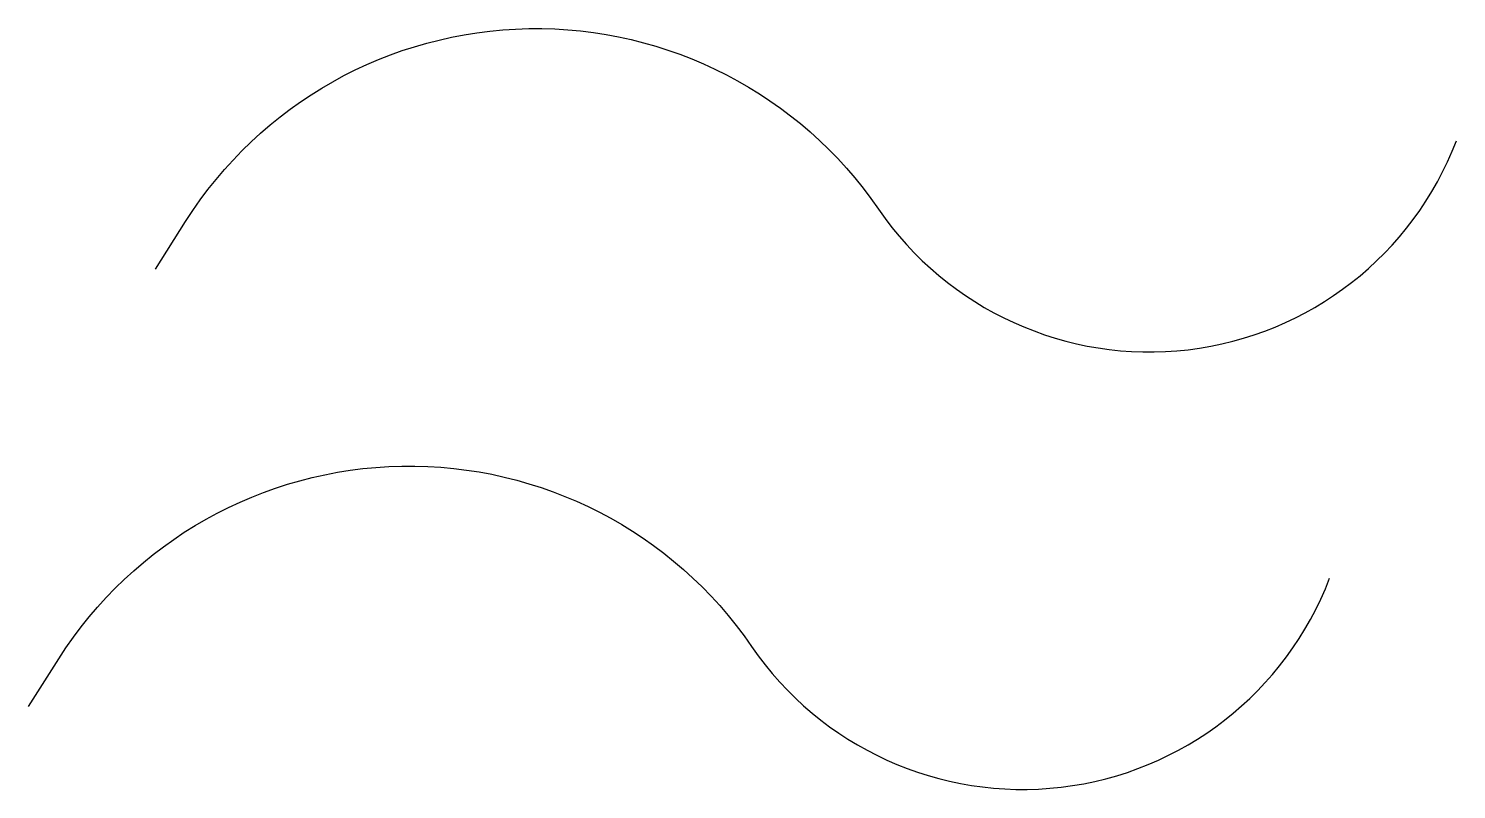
# Model space of a CAD drawing. Extents: x -2.88 to 1.26, y -0.95 to 1.25.
import ezdxf

# ---------------------------------------------------------------- set-up
doc = ezdxf.new("R2010")
doc.units = 0
doc.header["$LTSCALE"] = 0.2

msp = doc.modelspace()

# ---------------------------------------------------------------- linework, layer by layer
at = {"flags": 128}
for points in [[(-2.5141, 0.5569), (-2.4265, 0.6952, -0.538831), (-0.4182, 0.7309, 0.605168), (1.2571, 0.9291, -4.035705)], [(-2.8816, -0.7117), (-2.794, -0.5734, -0.538831), (-0.7858, -0.5377, 0.605168), (0.8895, -0.3395, -4.035705)]]:
    msp.add_lwpolyline(points, format="xyb", dxfattribs=at)

doc.saveas('drawing.dxf')
